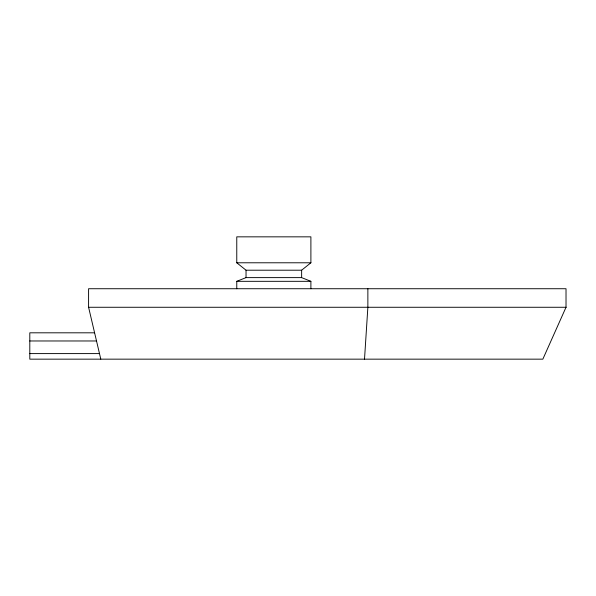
<?xml version="1.0" encoding="UTF-8"?>
<svg xmlns="http://www.w3.org/2000/svg" width="596" height="596" viewBox="0 0 596 596"><rect width="100%" height="100%" fill="white"/><g stroke="black" fill="none" stroke-linecap="round" stroke-linejoin="round"><path stroke-width="0.89" d="M364.514 359.157L367.866 307.268L367.866 288.732M301.636 270.204L310.896 262.784L310.896 236.843L236.768 236.843L236.768 262.784L246.036 270.204L301.636 270.204L301.636 277.617L310.896 281.319L310.896 288.732M236.768 288.732L236.768 281.319L246.036 277.617L301.636 277.617M236.768 262.784L310.896 262.784M236.768 281.319L310.896 281.319M94.6 332.814L29.8 332.814L29.8 359.157L542.852 359.157L566.021 307.268L566.021 288.732L88.588 288.732L88.588 307.268L566.2 307.268M29.8 340.972L96.522 340.972M29.8 353.599L99.487 353.599M88.588 307.268L100.799 359.157M246.036 270.204L246.036 277.617"/></g></svg>
